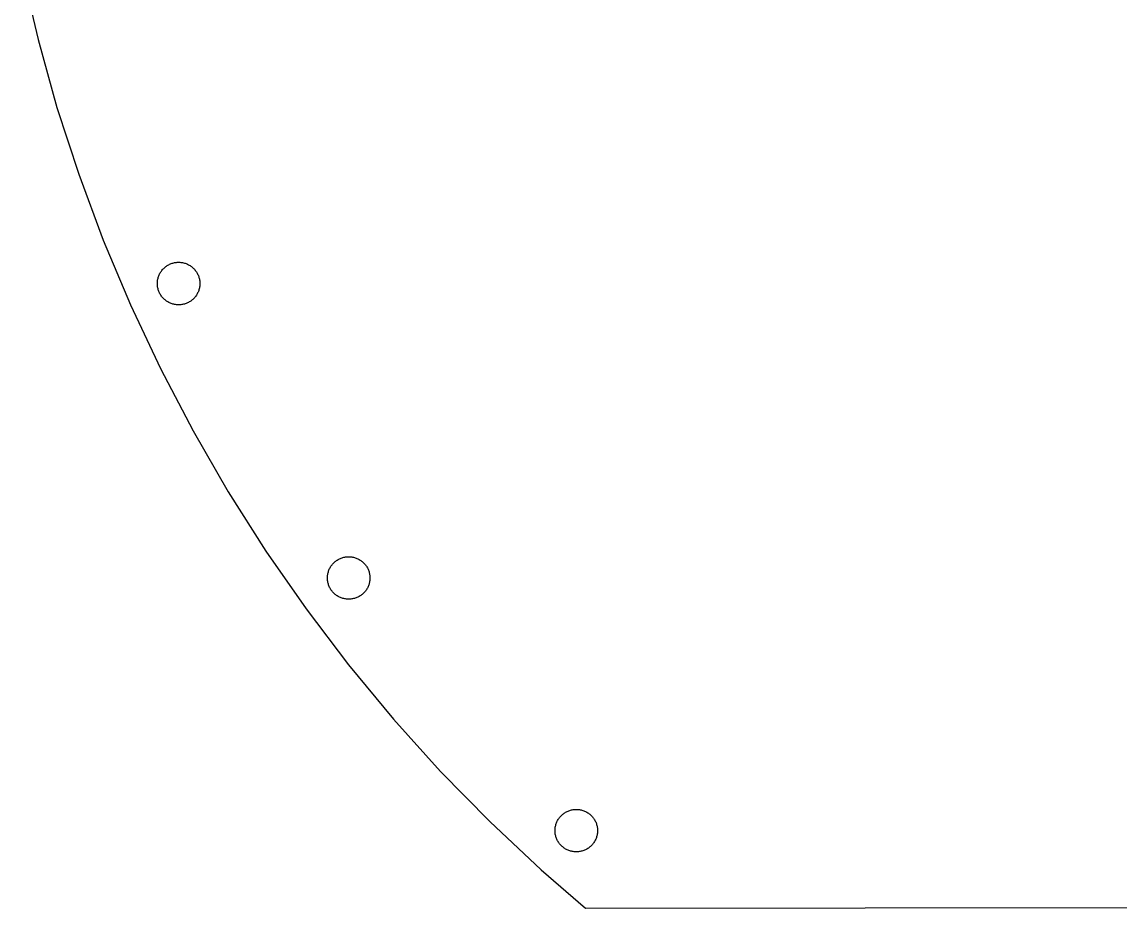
# Model space of a CAD drawing. Header units: metres. Extents: x -6.38 to 2.38, y -4.88 to 1.87.
# Drawn here: x -6.236 to -2.068, y -4.883 to -1.518 of the extents above; entities that cross this region are included whole.
import ezdxf

# ---------------------------------------------------------------- set-up
doc = ezdxf.new("R2010")
doc.units = ezdxf.units.M

msp = doc.modelspace()

# ---------------------------------------------------------------- linework, layer by layer
for p, q in [((-6.2357, -1.3254), (-6.1747, -1.5854)), ((-6.1747, -1.5854), (-6.1029, -1.8426)), ((-6.1029, -1.8426), (-6.0204, -2.0965)), ((-6.0204, -2.0965), (-5.9273, -2.3468)), ((-5.9273, -2.3468), (-5.8238, -2.5929)), ((-5.7022, -2.4588), (-5.7, -2.4563)), ((-5.7, -2.4563), (-5.6976, -2.4539)), ((-5.6976, -2.4539), (-5.6951, -2.4516)), ((-5.6951, -2.4516), (-5.6926, -2.4494)), ((-5.6926, -2.4494), (-5.6899, -2.4473)), ((-5.6899, -2.4473), (-5.6872, -2.4453)), ((-5.6872, -2.4453), (-5.6844, -2.4434)), ((-5.6844, -2.4434), (-5.6815, -2.4417)), ((-5.6815, -2.4417), (-5.6785, -2.4401)), ((-5.6785, -2.4401), (-5.6755, -2.4386)), ((-5.6755, -2.4386), (-5.6724, -2.4372)), ((-5.6724, -2.4372), (-5.6693, -2.4359)), ((-5.6693, -2.4359), (-5.6661, -2.4348)), ((-5.6661, -2.4348), (-5.6628, -2.4339)), ((-5.6628, -2.4339), (-5.6596, -2.433)), ((-5.6596, -2.433), (-5.6563, -2.4323)), ((-5.6563, -2.4323), (-5.6529, -2.4318)), ((-5.6529, -2.4318), (-5.6496, -2.4313)), ((-5.6496, -2.4313), (-5.6462, -2.431)), ((-5.6462, -2.431), (-5.6428, -2.4309)), ((-5.6428, -2.4309), (-5.6395, -2.4309)), ((-5.6395, -2.4309), (-5.6361, -2.431)), ((-5.6361, -2.431), (-5.6327, -2.4313)), ((-5.6327, -2.4313), (-5.6293, -2.4318)), ((-5.6293, -2.4318), (-5.626, -2.4323)), ((-5.626, -2.4323), (-5.6227, -2.433)), ((-5.6227, -2.433), (-5.6194, -2.4339)), ((-5.6194, -2.4339), (-5.6162, -2.4348)), ((-5.6162, -2.4348), (-5.613, -2.4359)), ((-5.613, -2.4359), (-5.6099, -2.4372)), ((-5.6099, -2.4372), (-5.6068, -2.4386)), ((-5.6068, -2.4386), (-5.6037, -2.4401)), ((-5.6037, -2.4401), (-5.6008, -2.4417)), ((-5.6008, -2.4417), (-5.5979, -2.4434)), ((-5.5979, -2.4434), (-5.5951, -2.4453)), ((-5.5951, -2.4453), (-5.5923, -2.4473)), ((-5.5923, -2.4473), (-5.5897, -2.4494)), ((-5.5897, -2.4494), (-5.5871, -2.4516)), ((-5.5871, -2.4516), (-5.5847, -2.4539)), ((-5.5847, -2.4539), (-5.5823, -2.4563)), ((-5.5823, -2.4563), (-5.58, -2.4588)), ((-5.7212, -2.5015), (-5.7207, -2.4981)), ((-5.7207, -2.4981), (-5.7201, -2.4948)), ((-5.7201, -2.4948), (-5.7193, -2.4915)), ((-5.7193, -2.4915), (-5.7184, -2.4883)), ((-5.7184, -2.4883), (-5.7174, -2.4851)), ((-5.7174, -2.4851), (-5.7162, -2.4819)), ((-5.7162, -2.4819), (-5.7149, -2.4788)), ((-5.7149, -2.4788), (-5.7134, -2.4757)), ((-5.7134, -2.4757), (-5.7119, -2.4727)), ((-5.7119, -2.4727), (-5.7102, -2.4698)), ((-5.7102, -2.4698), (-5.7084, -2.4669)), ((-5.7084, -2.4669), (-5.7064, -2.4642)), ((-5.7064, -2.4642), (-5.7044, -2.4615)), ((-5.7044, -2.4615), (-5.7022, -2.4588)), ((-5.58, -2.4588), (-5.5779, -2.4615)), ((-5.5779, -2.4615), (-5.5758, -2.4642)), ((-5.5758, -2.4642), (-5.5739, -2.4669)), ((-5.5739, -2.4669), (-5.5721, -2.4698)), ((-5.5721, -2.4698), (-5.5704, -2.4727)), ((-5.5704, -2.4727), (-5.5689, -2.4757)), ((-5.5689, -2.4757), (-5.5674, -2.4788)), ((-5.5674, -2.4788), (-5.5661, -2.4819)), ((-5.5661, -2.4819), (-5.5649, -2.4851)), ((-5.5649, -2.4851), (-5.5639, -2.4883)), ((-5.5639, -2.4883), (-5.563, -2.4915)), ((-5.563, -2.4915), (-5.5622, -2.4948)), ((-5.5622, -2.4948), (-5.5616, -2.4981)), ((-5.5616, -2.4981), (-5.5611, -2.5015)), ((-5.7218, -2.5082), (-5.7216, -2.5048)), ((-5.7218, -2.5116), (-5.7218, -2.5082)), ((-5.7218, -2.515), (-5.7218, -2.5116)), ((-5.7216, -2.5183), (-5.7218, -2.515)), ((-5.7216, -2.5048), (-5.7212, -2.5015)), ((-5.7212, -2.5217), (-5.7216, -2.5183)), ((-5.7207, -2.525), (-5.7212, -2.5217)), ((-5.7201, -2.5284), (-5.7207, -2.525)), ((-5.7193, -2.5317), (-5.7201, -2.5284)), ((-5.7184, -2.5349), (-5.7193, -2.5317)), ((-5.7174, -2.5381), (-5.7184, -2.5349)), ((-5.7162, -2.5413), (-5.7174, -2.5381)), ((-5.7149, -2.5444), (-5.7162, -2.5413)), ((-5.5661, -2.5413), (-5.5674, -2.5444)), ((-5.5649, -2.5381), (-5.5661, -2.5413)), ((-5.5639, -2.5349), (-5.5649, -2.5381)), ((-5.563, -2.5317), (-5.5639, -2.5349)), ((-5.5622, -2.5284), (-5.563, -2.5317)), ((-5.5616, -2.525), (-5.5622, -2.5284)), ((-5.5611, -2.5217), (-5.5616, -2.525)), ((-5.5611, -2.5015), (-5.5607, -2.5048)), ((-5.5607, -2.5183), (-5.5611, -2.5217)), ((-5.5607, -2.5048), (-5.5605, -2.5082)), ((-5.5605, -2.515), (-5.5607, -2.5183)), ((-5.5605, -2.5082), (-5.5604, -2.5116)), ((-5.5604, -2.5116), (-5.5605, -2.515)), ((-5.7134, -2.5475), (-5.7149, -2.5444)), ((-5.7119, -2.5505), (-5.7134, -2.5475)), ((-5.7102, -2.5534), (-5.7119, -2.5505)), ((-5.7084, -2.5563), (-5.7102, -2.5534)), ((-5.7064, -2.559), (-5.7084, -2.5563)), ((-5.7044, -2.5617), (-5.7064, -2.559)), ((-5.7022, -2.5643), (-5.7044, -2.5617)), ((-5.7, -2.5668), (-5.7022, -2.5643)), ((-5.6976, -2.5693), (-5.7, -2.5668)), ((-5.6951, -2.5716), (-5.6976, -2.5693)), ((-5.6926, -2.5738), (-5.6951, -2.5716)), ((-5.6899, -2.5759), (-5.6926, -2.5738)), ((-5.6872, -2.5779), (-5.6899, -2.5759)), ((-5.6844, -2.5797), (-5.6872, -2.5779)), ((-5.6815, -2.5815), (-5.6844, -2.5797)), ((-5.6785, -2.5831), (-5.6815, -2.5815)), ((-5.6755, -2.5846), (-5.6785, -2.5831)), ((-5.6037, -2.5831), (-5.6068, -2.5846)), ((-5.6008, -2.5815), (-5.6037, -2.5831)), ((-5.5979, -2.5797), (-5.6008, -2.5815)), ((-5.5951, -2.5779), (-5.5979, -2.5797)), ((-5.5923, -2.5759), (-5.5951, -2.5779)), ((-5.5897, -2.5738), (-5.5923, -2.5759)), ((-5.5871, -2.5716), (-5.5897, -2.5738)), ((-5.5847, -2.5693), (-5.5871, -2.5716)), ((-5.5823, -2.5668), (-5.5847, -2.5693)), ((-5.58, -2.5643), (-5.5823, -2.5668)), ((-5.5779, -2.5617), (-5.58, -2.5643)), ((-5.5758, -2.559), (-5.5779, -2.5617)), ((-5.5739, -2.5563), (-5.5758, -2.559)), ((-5.5721, -2.5534), (-5.5739, -2.5563)), ((-5.5704, -2.5505), (-5.5721, -2.5534)), ((-5.5689, -2.5475), (-5.5704, -2.5505)), ((-5.5674, -2.5444), (-5.5689, -2.5475)), ((-5.8238, -2.5929), (-5.7102, -2.8346)), ((-5.6724, -2.586), (-5.6755, -2.5846)), ((-5.6693, -2.5872), (-5.6724, -2.586)), ((-5.6661, -2.5884), (-5.6693, -2.5872)), ((-5.6628, -2.5893), (-5.6661, -2.5884)), ((-5.6596, -2.5902), (-5.6628, -2.5893)), ((-5.6563, -2.5909), (-5.6596, -2.5902)), ((-5.6529, -2.5914), (-5.6563, -2.5909)), ((-5.6496, -2.5919), (-5.6529, -2.5914)), ((-5.6462, -2.5922), (-5.6496, -2.5919)), ((-5.6428, -2.5923), (-5.6462, -2.5922)), ((-5.6395, -2.5923), (-5.6428, -2.5923)), ((-5.6361, -2.5922), (-5.6395, -2.5923)), ((-5.6327, -2.5919), (-5.6361, -2.5922)), ((-5.6293, -2.5914), (-5.6327, -2.5919)), ((-5.626, -2.5909), (-5.6293, -2.5914)), ((-5.6227, -2.5902), (-5.626, -2.5909)), ((-5.6194, -2.5893), (-5.6227, -2.5902)), ((-5.6162, -2.5884), (-5.6194, -2.5893)), ((-5.613, -2.5872), (-5.6162, -2.5884)), ((-5.6099, -2.586), (-5.613, -2.5872)), ((-5.6068, -2.5846), (-5.6099, -2.586)), ((-5.7102, -2.8346), (-5.5864, -3.0712)), ((-5.5864, -3.0712), (-5.4529, -3.3024)), ((-5.4529, -3.3024), (-5.3099, -3.5279)), ((-5.3099, -3.5279), (-5.1575, -3.7471)), ((-5.0629, -3.5849), (-5.061, -3.5821)), ((-5.061, -3.5821), (-5.0589, -3.5794)), ((-5.0589, -3.5794), (-5.0568, -3.5768)), ((-5.0568, -3.5768), (-5.0545, -3.5743)), ((-5.0545, -3.5743), (-5.0521, -3.5719)), ((-5.0521, -3.5719), (-5.0497, -3.5696)), ((-5.0497, -3.5696), (-5.0471, -3.5674)), ((-5.0471, -3.5674), (-5.0445, -3.5653)), ((-5.0445, -3.5653), (-5.0417, -3.5633)), ((-5.0417, -3.5633), (-5.0389, -3.5614)), ((-5.0389, -3.5614), (-5.036, -3.5597)), ((-5.036, -3.5597), (-5.0331, -3.558)), ((-5.0331, -3.558), (-5.03, -3.5565)), ((-5.03, -3.5565), (-5.027, -3.5552)), ((-5.027, -3.5552), (-5.0238, -3.5539)), ((-5.0238, -3.5539), (-5.0206, -3.5528)), ((-5.0206, -3.5528), (-5.0174, -3.5518)), ((-5.0174, -3.5518), (-5.0141, -3.551)), ((-5.0141, -3.551), (-5.0108, -3.5503)), ((-5.0108, -3.5503), (-5.0075, -3.5497)), ((-5.0075, -3.5497), (-5.0041, -3.5493)), ((-5.0041, -3.5493), (-5.0008, -3.549)), ((-5.0008, -3.549), (-4.9974, -3.5489)), ((-4.9974, -3.5489), (-4.994, -3.5489)), ((-4.994, -3.5489), (-4.9906, -3.549)), ((-4.9906, -3.549), (-4.9872, -3.5493)), ((-4.9872, -3.5493), (-4.9839, -3.5497)), ((-4.9839, -3.5497), (-4.9806, -3.5503)), ((-4.9806, -3.5503), (-4.9772, -3.551)), ((-4.9772, -3.551), (-4.974, -3.5518)), ((-4.974, -3.5518), (-4.9707, -3.5528)), ((-4.9707, -3.5528), (-4.9675, -3.5539)), ((-4.9675, -3.5539), (-4.9644, -3.5552)), ((-4.9644, -3.5552), (-4.9613, -3.5565)), ((-4.9613, -3.5565), (-4.9583, -3.558)), ((-4.9583, -3.558), (-4.9553, -3.5597)), ((-4.9553, -3.5597), (-4.9524, -3.5614)), ((-4.9524, -3.5614), (-4.9496, -3.5633)), ((-4.9496, -3.5633), (-4.9469, -3.5653)), ((-4.9469, -3.5653), (-4.9442, -3.5674)), ((-4.9442, -3.5674), (-4.9417, -3.5696)), ((-4.9417, -3.5696), (-4.9392, -3.5719)), ((-4.9392, -3.5719), (-4.9368, -3.5743)), ((-4.9368, -3.5743), (-4.9346, -3.5768)), ((-4.9346, -3.5768), (-4.9324, -3.5794)), ((-4.9324, -3.5794), (-4.9304, -3.5821)), ((-4.9304, -3.5821), (-4.9284, -3.5849)), ((-5.0763, -3.6262), (-5.0761, -3.6228)), ((-5.0761, -3.6228), (-5.0757, -3.6195)), ((-5.0757, -3.6195), (-5.0753, -3.6161)), ((-5.0753, -3.6161), (-5.0746, -3.6128)), ((-5.0746, -3.6128), (-5.0739, -3.6095)), ((-5.0739, -3.6095), (-5.0729, -3.6062)), ((-5.0729, -3.6062), (-5.0719, -3.603)), ((-5.0719, -3.603), (-5.0707, -3.5998)), ((-5.0707, -3.5998), (-5.0694, -3.5967)), ((-5.0694, -3.5967), (-5.068, -3.5937)), ((-5.068, -3.5937), (-5.0664, -3.5907)), ((-5.0664, -3.5907), (-5.0647, -3.5878)), ((-5.0647, -3.5878), (-5.0629, -3.5849)), ((-4.9284, -3.5849), (-4.9266, -3.5878)), ((-4.9266, -3.5878), (-4.9249, -3.5907)), ((-4.9249, -3.5907), (-4.9234, -3.5937)), ((-4.9234, -3.5937), (-4.9219, -3.5967)), ((-4.9219, -3.5967), (-4.9206, -3.5998)), ((-4.9206, -3.5998), (-4.9195, -3.603)), ((-4.9195, -3.603), (-4.9184, -3.6062)), ((-4.9184, -3.6062), (-4.9175, -3.6095)), ((-4.9175, -3.6095), (-4.9167, -3.6128)), ((-4.9167, -3.6128), (-4.9161, -3.6161)), ((-4.9161, -3.6161), (-4.9156, -3.6195)), ((-4.9156, -3.6195), (-4.9153, -3.6228)), ((-4.9153, -3.6228), (-4.915, -3.6262)), ((-5.0764, -3.6296), (-5.0763, -3.6262)), ((-5.0763, -3.633), (-5.0764, -3.6296)), ((-5.0761, -3.6363), (-5.0763, -3.633)), ((-5.0757, -3.6397), (-5.0761, -3.6363)), ((-5.0753, -3.643), (-5.0757, -3.6397)), ((-5.0746, -3.6463), (-5.0753, -3.643)), ((-5.0739, -3.6496), (-5.0746, -3.6463)), ((-5.0729, -3.6529), (-5.0739, -3.6496)), ((-5.0719, -3.6561), (-5.0729, -3.6529)), ((-5.0707, -3.6593), (-5.0719, -3.6561)), ((-5.0694, -3.6624), (-5.0707, -3.6593)), ((-5.068, -3.6654), (-5.0694, -3.6624)), ((-5.0664, -3.6684), (-5.068, -3.6654)), ((-4.9234, -3.6654), (-4.9249, -3.6684)), ((-4.9219, -3.6624), (-4.9234, -3.6654)), ((-4.9206, -3.6593), (-4.9219, -3.6624)), ((-4.9195, -3.6561), (-4.9206, -3.6593)), ((-4.9184, -3.6529), (-4.9195, -3.6561)), ((-4.9175, -3.6496), (-4.9184, -3.6529)), ((-4.9167, -3.6463), (-4.9175, -3.6496)), ((-4.9161, -3.643), (-4.9167, -3.6463)), ((-4.9156, -3.6397), (-4.9161, -3.643)), ((-4.9153, -3.6363), (-4.9156, -3.6397)), ((-4.915, -3.633), (-4.9153, -3.6363)), ((-4.915, -3.6262), (-4.915, -3.6296)), ((-4.915, -3.6296), (-4.915, -3.633)), ((-5.0647, -3.6714), (-5.0664, -3.6684)), ((-5.0629, -3.6742), (-5.0647, -3.6714)), ((-5.061, -3.677), (-5.0629, -3.6742)), ((-5.0589, -3.6797), (-5.061, -3.677)), ((-5.0568, -3.6823), (-5.0589, -3.6797)), ((-5.0545, -3.6848), (-5.0568, -3.6823)), ((-5.0521, -3.6872), (-5.0545, -3.6848)), ((-5.0497, -3.6895), (-5.0521, -3.6872)), ((-5.0471, -3.6918), (-5.0497, -3.6895)), ((-5.0445, -3.6938), (-5.0471, -3.6918)), ((-5.0417, -3.6959), (-5.0445, -3.6938)), ((-5.0389, -3.6977), (-5.0417, -3.6959)), ((-5.036, -3.6995), (-5.0389, -3.6977)), ((-5.0331, -3.7011), (-5.036, -3.6995)), ((-5.03, -3.7026), (-5.0331, -3.7011)), ((-5.027, -3.704), (-5.03, -3.7026)), ((-5.0238, -3.7052), (-5.027, -3.704)), ((-5.0206, -3.7063), (-5.0238, -3.7052)), ((-5.0174, -3.7073), (-5.0206, -3.7063)), ((-5.0141, -3.7081), (-5.0174, -3.7073)), ((-5.0108, -3.7088), (-5.0141, -3.7081)), ((-5.0075, -3.7094), (-5.0108, -3.7088)), ((-4.9806, -3.7088), (-4.9839, -3.7094)), ((-4.9772, -3.7081), (-4.9806, -3.7088)), ((-4.974, -3.7073), (-4.9772, -3.7081)), ((-4.9707, -3.7063), (-4.974, -3.7073)), ((-4.9675, -3.7052), (-4.9707, -3.7063)), ((-4.9644, -3.704), (-4.9675, -3.7052)), ((-4.9613, -3.7026), (-4.9644, -3.704)), ((-4.9583, -3.7011), (-4.9613, -3.7026)), ((-4.9553, -3.6995), (-4.9583, -3.7011)), ((-4.9524, -3.6977), (-4.9553, -3.6995)), ((-4.9496, -3.6959), (-4.9524, -3.6977)), ((-4.9469, -3.6938), (-4.9496, -3.6959)), ((-4.9442, -3.6918), (-4.9469, -3.6938)), ((-4.9417, -3.6895), (-4.9442, -3.6918)), ((-4.9392, -3.6872), (-4.9417, -3.6895)), ((-4.9368, -3.6848), (-4.9392, -3.6872)), ((-4.9346, -3.6823), (-4.9368, -3.6848)), ((-4.9324, -3.6797), (-4.9346, -3.6823)), ((-4.9304, -3.677), (-4.9324, -3.6797)), ((-4.9284, -3.6742), (-4.9304, -3.677)), ((-4.9266, -3.6714), (-4.9284, -3.6742)), ((-4.9249, -3.6684), (-4.9266, -3.6714)), ((-5.1575, -3.7471), (-4.996, -3.9598)), ((-5.0041, -3.7098), (-5.0075, -3.7094)), ((-5.0008, -3.7101), (-5.0041, -3.7098)), ((-4.9974, -3.7102), (-5.0008, -3.7101)), ((-4.994, -3.7102), (-4.9974, -3.7102)), ((-4.9906, -3.7101), (-4.994, -3.7102)), ((-4.9872, -3.7098), (-4.9906, -3.7101)), ((-4.9839, -3.7094), (-4.9872, -3.7098)), ((-4.996, -3.9598), (-4.8258, -4.1655)), ((-4.8258, -4.1655), (-4.6472, -4.364)), ((-4.6472, -4.364), (-4.4603, -4.5548)), ((-4.1991, -4.5442), (-4.1972, -4.5415)), ((-4.1972, -4.5415), (-4.1951, -4.5388)), ((-4.1951, -4.5388), (-4.193, -4.5362)), ((-4.193, -4.5362), (-4.1907, -4.5337)), ((-4.1907, -4.5337), (-4.1883, -4.5312)), ((-4.1883, -4.5312), (-4.1859, -4.5289)), ((-4.1859, -4.5289), (-4.1833, -4.5267)), ((-4.1833, -4.5267), (-4.1807, -4.5246)), ((-4.1807, -4.5246), (-4.1779, -4.5226)), ((-4.1779, -4.5226), (-4.1751, -4.5208)), ((-4.1751, -4.5208), (-4.1722, -4.519)), ((-4.1722, -4.519), (-4.1693, -4.5174)), ((-4.1693, -4.5174), (-4.1662, -4.5159)), ((-4.1662, -4.5159), (-4.1631, -4.5145)), ((-4.1631, -4.5145), (-4.16, -4.5133)), ((-4.16, -4.5133), (-4.1568, -4.5122)), ((-4.1568, -4.5122), (-4.1536, -4.5112)), ((-4.1536, -4.5112), (-4.1503, -4.5103)), ((-4.1503, -4.5103), (-4.147, -4.5096)), ((-4.147, -4.5096), (-4.1437, -4.5091)), ((-4.1437, -4.5091), (-4.1403, -4.5087)), ((-4.1403, -4.5087), (-4.1369, -4.5084)), ((-4.1369, -4.5084), (-4.1336, -4.5082)), ((-4.1336, -4.5082), (-4.1302, -4.5082)), ((-4.1302, -4.5082), (-4.1268, -4.5084)), ((-4.1268, -4.5084), (-4.1234, -4.5087)), ((-4.1234, -4.5087), (-4.1201, -4.5091)), ((-4.1201, -4.5091), (-4.1167, -4.5096)), ((-4.1167, -4.5096), (-4.1135, -4.5103)), ((-4.1135, -4.5103), (-4.1102, -4.5112)), ((-4.1102, -4.5112), (-4.1069, -4.5122)), ((-4.1069, -4.5122), (-4.1037, -4.5133)), ((-4.1037, -4.5133), (-4.1006, -4.5145)), ((-4.1006, -4.5145), (-4.0975, -4.5159)), ((-4.0975, -4.5159), (-4.0945, -4.5174)), ((-4.0945, -4.5174), (-4.0915, -4.519)), ((-4.0915, -4.519), (-4.0886, -4.5208)), ((-4.0886, -4.5208), (-4.0858, -4.5226)), ((-4.0858, -4.5226), (-4.0831, -4.5246)), ((-4.0831, -4.5246), (-4.0804, -4.5267)), ((-4.0804, -4.5267), (-4.0779, -4.5289)), ((-4.0779, -4.5289), (-4.0754, -4.5312)), ((-4.0754, -4.5312), (-4.073, -4.5337)), ((-4.073, -4.5337), (-4.0708, -4.5362)), ((-4.0708, -4.5362), (-4.0686, -4.5388)), ((-4.0686, -4.5388), (-4.0666, -4.5415)), ((-4.0666, -4.5415), (-4.0647, -4.5442)), ((-4.4603, -4.5548), (-4.2657, -4.7375)), ((-4.2125, -4.5855), (-4.2123, -4.5822)), ((-4.2123, -4.5822), (-4.2119, -4.5788)), ((-4.2119, -4.5788), (-4.2115, -4.5755)), ((-4.2115, -4.5755), (-4.2108, -4.5721)), ((-4.2108, -4.5721), (-4.21, -4.5689)), ((-4.21, -4.5689), (-4.2091, -4.5656)), ((-4.2091, -4.5656), (-4.2081, -4.5624)), ((-4.2081, -4.5624), (-4.2069, -4.5592)), ((-4.2069, -4.5592), (-4.2056, -4.5561)), ((-4.2056, -4.5561), (-4.2042, -4.553)), ((-4.2042, -4.553), (-4.2026, -4.55)), ((-4.2026, -4.55), (-4.2009, -4.5471)), ((-4.2009, -4.5471), (-4.1991, -4.5442)), ((-4.0647, -4.5442), (-4.0628, -4.5471)), ((-4.0628, -4.5471), (-4.0611, -4.55)), ((-4.0611, -4.55), (-4.0596, -4.553)), ((-4.0596, -4.553), (-4.0581, -4.5561)), ((-4.0581, -4.5561), (-4.0568, -4.5592)), ((-4.0568, -4.5592), (-4.0556, -4.5624)), ((-4.0556, -4.5624), (-4.0546, -4.5656)), ((-4.0546, -4.5656), (-4.0537, -4.5689)), ((-4.0537, -4.5689), (-4.0529, -4.5721)), ((-4.0529, -4.5721), (-4.0523, -4.5755)), ((-4.0523, -4.5755), (-4.0518, -4.5788)), ((-4.0518, -4.5788), (-4.0514, -4.5822)), ((-4.0514, -4.5822), (-4.0512, -4.5855)), ((-4.2126, -4.5889), (-4.2125, -4.5855)), ((-4.2125, -4.5923), (-4.2126, -4.5889)), ((-4.2123, -4.5957), (-4.2125, -4.5923)), ((-4.2119, -4.599), (-4.2123, -4.5957)), ((-4.2115, -4.6024), (-4.2119, -4.599)), ((-4.2108, -4.6057), (-4.2115, -4.6024)), ((-4.21, -4.609), (-4.2108, -4.6057)), ((-4.2091, -4.6122), (-4.21, -4.609)), ((-4.2081, -4.6155), (-4.2091, -4.6122)), ((-4.2069, -4.6186), (-4.2081, -4.6155)), ((-4.2056, -4.6217), (-4.2069, -4.6186)), ((-4.2042, -4.6248), (-4.2056, -4.6217)), ((-4.2026, -4.6278), (-4.2042, -4.6248)), ((-4.0596, -4.6248), (-4.0611, -4.6278)), ((-4.0581, -4.6217), (-4.0596, -4.6248)), ((-4.0568, -4.6186), (-4.0581, -4.6217)), ((-4.0556, -4.6155), (-4.0568, -4.6186)), ((-4.0546, -4.6122), (-4.0556, -4.6155)), ((-4.0537, -4.609), (-4.0546, -4.6122)), ((-4.0529, -4.6057), (-4.0537, -4.609)), ((-4.0523, -4.6024), (-4.0529, -4.6057)), ((-4.0518, -4.599), (-4.0523, -4.6024)), ((-4.0514, -4.5957), (-4.0518, -4.599)), ((-4.0512, -4.5923), (-4.0514, -4.5957)), ((-4.0512, -4.5855), (-4.0512, -4.5889)), ((-4.0512, -4.5889), (-4.0512, -4.5923)), ((-4.2009, -4.6307), (-4.2026, -4.6278)), ((-4.1991, -4.6336), (-4.2009, -4.6307)), ((-4.1972, -4.6364), (-4.1991, -4.6336)), ((-4.1951, -4.639), (-4.1972, -4.6364)), ((-4.193, -4.6417), (-4.1951, -4.639)), ((-4.1907, -4.6442), (-4.193, -4.6417)), ((-4.1883, -4.6466), (-4.1907, -4.6442)), ((-4.1859, -4.6489), (-4.1883, -4.6466)), ((-4.1833, -4.6511), (-4.1859, -4.6489)), ((-4.1807, -4.6532), (-4.1833, -4.6511)), ((-4.1779, -4.6552), (-4.1807, -4.6532)), ((-4.1751, -4.6571), (-4.1779, -4.6552)), ((-4.1722, -4.6588), (-4.1751, -4.6571)), ((-4.1693, -4.6604), (-4.1722, -4.6588)), ((-4.1662, -4.6619), (-4.1693, -4.6604)), ((-4.1631, -4.6633), (-4.1662, -4.6619)), ((-4.16, -4.6646), (-4.1631, -4.6633)), ((-4.1568, -4.6657), (-4.16, -4.6646)), ((-4.1536, -4.6666), (-4.1568, -4.6657)), ((-4.1503, -4.6675), (-4.1536, -4.6666)), ((-4.147, -4.6682), (-4.1503, -4.6675)), ((-4.1135, -4.6675), (-4.1167, -4.6682)), ((-4.1102, -4.6666), (-4.1135, -4.6675)), ((-4.1069, -4.6657), (-4.1102, -4.6666)), ((-4.1037, -4.6646), (-4.1069, -4.6657)), ((-4.1006, -4.6633), (-4.1037, -4.6646)), ((-4.0975, -4.6619), (-4.1006, -4.6633)), ((-4.0945, -4.6604), (-4.0975, -4.6619)), ((-4.0915, -4.6588), (-4.0945, -4.6604)), ((-4.0886, -4.6571), (-4.0915, -4.6588)), ((-4.0858, -4.6552), (-4.0886, -4.6571)), ((-4.0831, -4.6532), (-4.0858, -4.6552)), ((-4.0804, -4.6511), (-4.0831, -4.6532)), ((-4.0779, -4.6489), (-4.0804, -4.6511)), ((-4.0754, -4.6466), (-4.0779, -4.6489)), ((-4.073, -4.6442), (-4.0754, -4.6466)), ((-4.0708, -4.6417), (-4.073, -4.6442)), ((-4.0686, -4.639), (-4.0708, -4.6417)), ((-4.0666, -4.6364), (-4.0686, -4.639)), ((-4.0647, -4.6336), (-4.0666, -4.6364)), ((-4.0628, -4.6307), (-4.0647, -4.6336)), ((-4.0611, -4.6278), (-4.0628, -4.6307)), ((-4.1437, -4.6688), (-4.147, -4.6682)), ((-4.1403, -4.6692), (-4.1437, -4.6688)), ((-4.1369, -4.6695), (-4.1403, -4.6692)), ((-4.1336, -4.6696), (-4.1369, -4.6695)), ((-4.1302, -4.6696), (-4.1336, -4.6696)), ((-4.1268, -4.6695), (-4.1302, -4.6696)), ((-4.1234, -4.6692), (-4.1268, -4.6695)), ((-4.1201, -4.6688), (-4.1234, -4.6692)), ((-4.1167, -4.6682), (-4.1201, -4.6688)), ((-4.2657, -4.7375), (-4.0973, -4.8829)), ((-4.0973, -4.8829), (-0.0726, -4.8794))]:
    msp.add_line(p, q)

doc.saveas('drawing.dxf')
